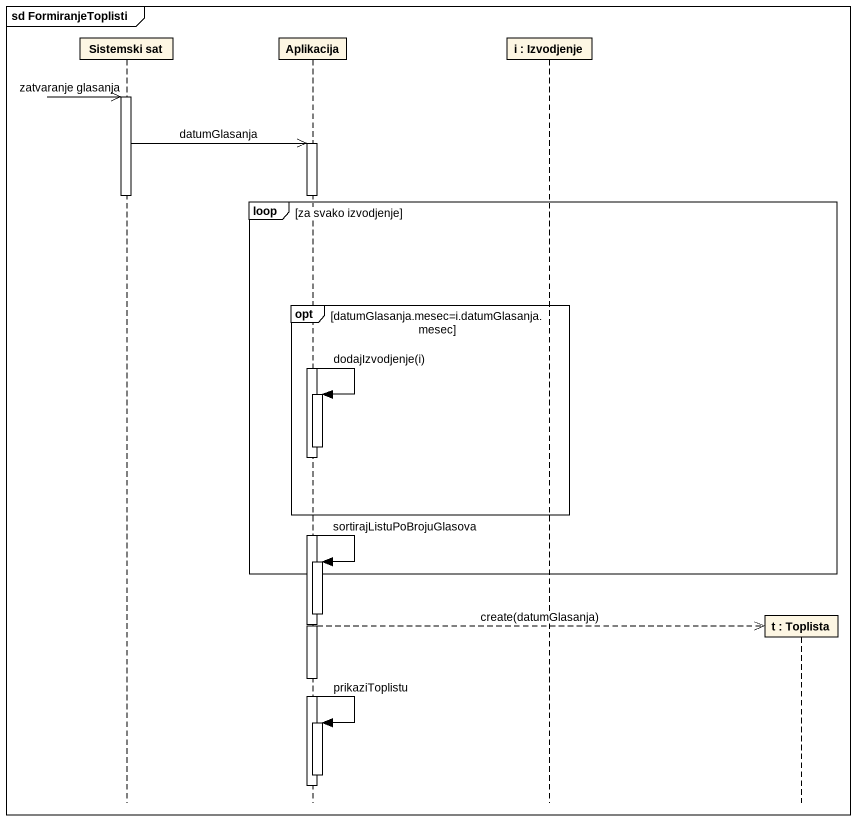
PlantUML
@startuml
mainframe sd FormiranjeToplisti
hide footbox
participant "Sistemski sat" as Sistemski_sat
participant Aplikacija
participant "i : Izvodjenje" as i
participant "t : Toplista" as t

Sistemski_sat ->> Sistemski_sat : zatvaranje glasanja
activate Sistemski_sat
Sistemski_sat ->> Aplikacija : datumGlasanja
activate Aplikacija
deactivate Sistemski_sat
loop za svako izvodjenje
  opt datumGlasanja.mesec=i.datumGlasanja.mesec
    Aplikacija -> Aplikacija : dodajIzvodjenje(i)
    activate Aplikacija
    deactivate Aplikacija
  end
  Aplikacija -> Aplikacija : sortirajListuPoBrojuGlasova
  activate Aplikacija
end
deactivate Aplikacija
Aplikacija -->> t ** : create(datumGlasanja)
Aplikacija -> Aplikacija : prikaziToplistu
activate Aplikacija
deactivate Aplikacija
deactivate Aplikacija
@enduml
